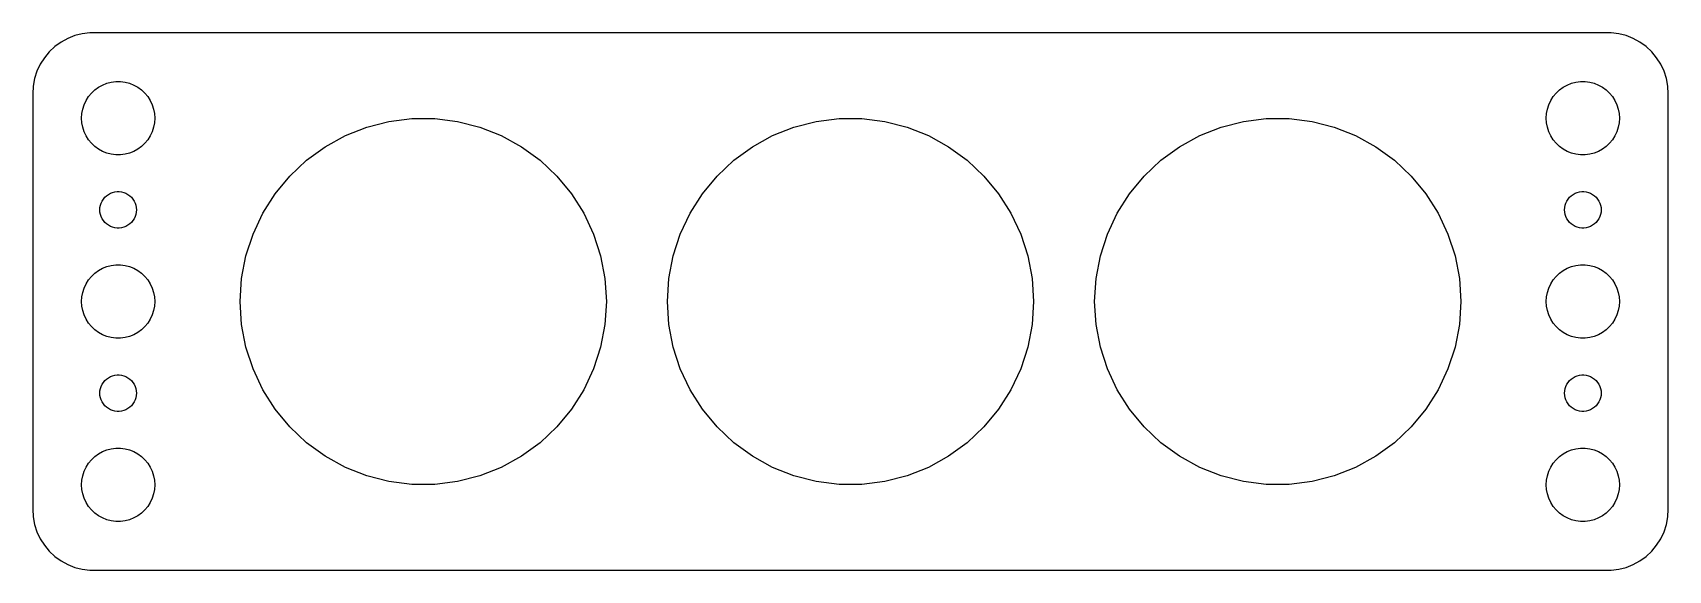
# Model space of a CAD drawing. Header units: metres. Extents: x -67 to 67, y -22 to 22.
import ezdxf

# ---------------------------------------------------------------- set-up
doc = ezdxf.new("R2010")
doc.units = ezdxf.units.M

msp = doc.modelspace()

# ---------------------------------------------------------------- linework, layer by layer
for p, q in [((-64.1289, 21.5241), (-64.6791, 21.2216)), ((-63.5451, 21.7553), (-64.1289, 21.5241)), ((-62.9369, 21.9114), (-63.5451, 21.7553)), ((-62.3139, 21.9901), (-62.9369, 21.9114)), ((62.3139, 21.9901), (-62.3139, 21.9901)), ((62.9369, 21.9114), (62.3139, 21.9901)), ((63.5451, 21.7553), (62.9369, 21.9114)), ((64.1289, 21.5241), (63.5451, 21.7553)), ((64.6791, 21.2216), (64.1289, 21.5241)), ((-65.6448, 20.4227), (-66.0451, 19.9389)), ((-65.1871, 20.8526), (-65.6448, 20.4227)), ((-64.6791, 21.2216), (-65.1871, 20.8526)), ((65.1871, 20.8526), (64.6791, 21.2216)), ((65.6448, 20.4227), (65.1871, 20.8526)), ((66.0451, 19.9389), (65.6448, 20.4227)), ((-66.6489, 18.8406), (-66.8429, 18.2434)), ((-66.3815, 19.4088), (-66.6489, 18.8406)), ((-66.0451, 19.9389), (-66.3815, 19.4088)), ((66.3815, 19.4088), (66.0451, 19.9389)), ((66.6489, 18.8406), (66.3815, 19.4088)), ((66.8429, 18.2434), (66.6489, 18.8406)), ((-66.9606, 17.6267), (-67, 17)), ((-66.8429, 18.2434), (-66.9606, 17.6267)), ((-61.9123, 17.3115), (-61.6075, 17.533)), ((-61.6075, 17.533), (-61.2773, 17.7145)), ((-61.2773, 17.7145), (-60.927, 17.8532)), ((-60.927, 17.8532), (-60.5621, 17.9469)), ((-60.5621, 17.9469), (-60.1884, 17.9941)), ((-60.1884, 17.9941), (-59.8116, 17.9941)), ((-59.8116, 17.9941), (-59.4379, 17.9469)), ((-59.4379, 17.9469), (-59.0729, 17.8532)), ((-59.0729, 17.8532), (-58.7227, 17.7145)), ((-58.7227, 17.7145), (-58.3925, 17.533)), ((-58.3925, 17.533), (-58.0877, 17.3115)), ((58.0877, 17.3115), (58.3925, 17.533)), ((58.3925, 17.533), (58.7227, 17.7145)), ((58.7227, 17.7145), (59.0729, 17.8532)), ((59.0729, 17.8532), (59.4379, 17.9469)), ((59.4379, 17.9469), (59.8116, 17.9941)), ((59.8116, 17.9941), (60.1884, 17.9941)), ((60.1884, 17.9941), (60.5621, 17.9469)), ((60.5621, 17.9469), (60.927, 17.8532)), ((60.927, 17.8532), (61.2773, 17.7145)), ((61.2773, 17.7145), (61.6075, 17.533)), ((61.6075, 17.533), (61.9123, 17.3115)), ((66.9606, 17.6267), (66.8429, 18.2434)), ((67, 17), (66.9606, 17.6267)), ((-67, 17), (-67, -17)), ((-62.9057, 15.7461), (-62.7893, 16.1044)), ((-62.7893, 16.1044), (-62.6289, 16.4453)), ((-62.6289, 16.4453), (-62.427, 16.7634)), ((-62.427, 16.7634), (-62.1869, 17.0536)), ((-62.1869, 17.0536), (-61.9123, 17.3115)), ((-58.0877, 17.3115), (-57.8131, 17.0536)), ((-57.8131, 17.0536), (-57.5729, 16.7634)), ((-57.5729, 16.7634), (-57.3711, 16.4453)), ((-57.3711, 16.4453), (-57.2107, 16.1044)), ((-57.2107, 16.1044), (-57.0942, 15.7461)), ((57.0942, 15.7461), (57.2107, 16.1044)), ((57.2107, 16.1044), (57.3711, 16.4453)), ((57.3711, 16.4453), (57.5729, 16.7634)), ((57.5729, 16.7634), (57.8131, 17.0536)), ((57.8131, 17.0536), (58.0877, 17.3115)), ((61.9123, 17.3115), (62.1869, 17.0536)), ((62.1869, 17.0536), (62.427, 16.7634)), ((62.427, 16.7634), (62.6289, 16.4453)), ((62.6289, 16.4453), (62.7893, 16.1044)), ((62.7893, 16.1044), (62.9057, 15.7461)), ((67, -17), (67, 17)), ((-63, 15), (-62.9763, 15.376)), ((-62.9763, 14.624), (-63, 15)), ((-62.9763, 15.376), (-62.9057, 15.7461)), ((-57.0942, 15.7461), (-57.0237, 15.376)), ((-57.0237, 15.376), (-57, 15)), ((-57, 15), (-57.0237, 14.624)), ((-37.8107, 14.7343), (-35.9418, 14.9704)), ((-35.9418, 14.9704), (-34.0581, 14.9704)), ((-34.0581, 14.9704), (-32.1893, 14.7343)), ((-2.81071, 14.7343), (-0.94185, 14.9704)), ((-0.94185, 14.9704), (0.94185, 14.9704)), ((0.94185, 14.9704), (2.81071, 14.7343)), ((32.1893, 14.7343), (34.0581, 14.9704)), ((34.0581, 14.9704), (35.9418, 14.9704)), ((35.9418, 14.9704), (37.8107, 14.7343)), ((57, 15), (57.0237, 15.376)), ((57.0237, 14.624), (57, 15)), ((57.0237, 15.376), (57.0942, 15.7461)), ((62.9057, 15.7461), (62.9763, 15.376)), ((62.9763, 15.376), (63, 15)), ((63, 15), (62.9763, 14.624)), ((-62.9057, 14.2539), (-62.9763, 14.624)), ((-62.7893, 13.8956), (-62.9057, 14.2539)), ((-62.6289, 13.5547), (-62.7893, 13.8956)), ((-62.427, 13.2366), (-62.6289, 13.5547)), ((-57.3711, 13.5547), (-57.5729, 13.2366)), ((-57.2107, 13.8956), (-57.3711, 13.5547)), ((-57.0942, 14.2539), (-57.2107, 13.8956)), ((-57.0237, 14.624), (-57.0942, 14.2539)), ((-43.0374, 12.6649), (-41.3867, 13.5724)), ((-41.3867, 13.5724), (-39.6353, 14.2658)), ((-39.6353, 14.2658), (-37.8107, 14.7343)), ((-32.1893, 14.7343), (-30.3647, 14.2658)), ((-30.3647, 14.2658), (-28.6133, 13.5724)), ((-28.6133, 13.5724), (-26.9626, 12.6649)), ((-8.0374, 12.6649), (-6.38669, 13.5724)), ((-6.38669, 13.5724), (-4.63525, 14.2658)), ((-4.63525, 14.2658), (-2.81071, 14.7343)), ((2.81071, 14.7343), (4.63525, 14.2658)), ((4.63525, 14.2658), (6.38669, 13.5724)), ((6.38669, 13.5724), (8.0374, 12.6649)), ((26.9626, 12.6649), (28.6133, 13.5724)), ((28.6133, 13.5724), (30.3647, 14.2658)), ((30.3647, 14.2658), (32.1893, 14.7343)), ((37.8107, 14.7343), (39.6353, 14.2658)), ((39.6353, 14.2658), (41.3867, 13.5724)), ((41.3867, 13.5724), (43.0374, 12.6649)), ((57.0942, 14.2539), (57.0237, 14.624)), ((57.2107, 13.8956), (57.0942, 14.2539)), ((57.3711, 13.5547), (57.2107, 13.8956)), ((57.5729, 13.2366), (57.3711, 13.5547)), ((62.6289, 13.5547), (62.427, 13.2366)), ((62.7893, 13.8956), (62.6289, 13.5547)), ((62.9057, 14.2539), (62.7893, 13.8956)), ((62.9763, 14.624), (62.9057, 14.2539)), ((-62.1869, 12.9464), (-62.427, 13.2366)), ((-61.9123, 12.6884), (-62.1869, 12.9464)), ((-61.6075, 12.467), (-61.9123, 12.6884)), ((-61.2773, 12.2855), (-61.6075, 12.467)), ((-60.927, 12.1468), (-61.2773, 12.2855)), ((-60.5621, 12.0531), (-60.927, 12.1468)), ((-59.0729, 12.1468), (-59.4379, 12.0531)), ((-58.7227, 12.2855), (-59.0729, 12.1468)), ((-58.3925, 12.467), (-58.7227, 12.2855)), ((-58.0877, 12.6884), (-58.3925, 12.467)), ((-57.8131, 12.9464), (-58.0877, 12.6884)), ((-57.5729, 13.2366), (-57.8131, 12.9464)), ((-44.5614, 11.5577), (-43.0374, 12.6649)), ((-26.9626, 12.6649), (-25.4386, 11.5577)), ((-9.56136, 11.5577), (-8.0374, 12.6649)), ((8.0374, 12.6649), (9.56136, 11.5577)), ((25.4386, 11.5577), (26.9626, 12.6649)), ((43.0374, 12.6649), (44.5614, 11.5577)), ((57.8131, 12.9464), (57.5729, 13.2366)), ((58.0877, 12.6884), (57.8131, 12.9464)), ((58.3925, 12.467), (58.0877, 12.6884)), ((58.7227, 12.2855), (58.3925, 12.467)), ((59.0729, 12.1468), (58.7227, 12.2855)), ((59.4379, 12.0531), (59.0729, 12.1468)), ((60.927, 12.1468), (60.5621, 12.0531)), ((61.2773, 12.2855), (60.927, 12.1468)), ((61.6075, 12.467), (61.2773, 12.2855)), ((61.9123, 12.6884), (61.6075, 12.467)), ((62.1869, 12.9464), (61.9123, 12.6884)), ((62.427, 13.2366), (62.1869, 12.9464)), ((-60.1884, 12.0059), (-60.5621, 12.0531)), ((-59.8116, 12.0059), (-60.1884, 12.0059)), ((-59.4379, 12.0531), (-59.8116, 12.0059)), ((-45.9345, 10.2682), (-44.5614, 11.5577)), ((-25.4386, 11.5577), (-24.0655, 10.2682)), ((-10.9345, 10.2682), (-9.56136, 11.5577)), ((9.56136, 11.5577), (10.9345, 10.2682)), ((24.0655, 10.2682), (25.4386, 11.5577)), ((44.5614, 11.5577), (45.9345, 10.2682)), ((59.8116, 12.0059), (59.4379, 12.0531)), ((60.1884, 12.0059), (59.8116, 12.0059)), ((60.5621, 12.0531), (60.1884, 12.0059)), ((-47.1353, 8.81677), (-45.9345, 10.2682)), ((-24.0655, 10.2682), (-22.8647, 8.81677)), ((-12.1353, 8.81677), (-10.9345, 10.2682)), ((10.9345, 10.2682), (12.1353, 8.81677)), ((22.8647, 8.81677), (24.0655, 10.2682)), ((45.9345, 10.2682), (47.1353, 8.81677)), ((-61.4529, 7.87303), (-61.3947, 8.05219)), ((-61.3947, 8.05219), (-61.3145, 8.22263)), ((-61.3145, 8.22263), (-61.2135, 8.38167)), ((-61.2135, 8.38167), (-61.0934, 8.52681)), ((-61.0934, 8.52681), (-60.9561, 8.65576)), ((-60.9561, 8.65576), (-60.8037, 8.76648)), ((-60.8037, 8.76648), (-60.6387, 8.85724)), ((-60.6387, 8.85724), (-60.4635, 8.92657)), ((-60.4635, 8.92657), (-60.2811, 8.97342)), ((-60.2811, 8.97342), (-60.0942, 8.99704)), ((-60.0942, 8.99704), (-59.9058, 8.99704)), ((-59.9058, 8.99704), (-59.7189, 8.97342)), ((-59.7189, 8.97342), (-59.5365, 8.92657)), ((-59.5365, 8.92657), (-59.3613, 8.85724)), ((-59.3613, 8.85724), (-59.1963, 8.76648)), ((-59.1963, 8.76648), (-59.0439, 8.65576)), ((-59.0439, 8.65576), (-58.9065, 8.52681)), ((-58.9065, 8.52681), (-58.7865, 8.38167)), ((-58.7865, 8.38167), (-58.6855, 8.22263)), ((-58.6855, 8.22263), (-58.6053, 8.05219)), ((-58.6053, 8.05219), (-58.5471, 7.87303)), ((-48.1446, 7.2263), (-47.1353, 8.81677)), ((-22.8647, 8.81677), (-21.8554, 7.2263)), ((-13.1446, 7.2263), (-12.1353, 8.81677)), ((12.1353, 8.81677), (13.1446, 7.2263)), ((21.8554, 7.2263), (22.8647, 8.81677)), ((47.1353, 8.81677), (48.1446, 7.2263)), ((58.5471, 7.87303), (58.6053, 8.05219)), ((58.6053, 8.05219), (58.6855, 8.22263)), ((58.6855, 8.22263), (58.7865, 8.38167)), ((58.7865, 8.38167), (58.9065, 8.52681)), ((58.9065, 8.52681), (59.0439, 8.65576)), ((59.0439, 8.65576), (59.1963, 8.76648)), ((59.1963, 8.76648), (59.3613, 8.85724)), ((59.3613, 8.85724), (59.5365, 8.92657)), ((59.5365, 8.92657), (59.7189, 8.97342)), ((59.7189, 8.97342), (59.9058, 8.99704)), ((59.9058, 8.99704), (60.0942, 8.99704)), ((60.0942, 8.99704), (60.2811, 8.97342)), ((60.2811, 8.97342), (60.4635, 8.92657)), ((60.4635, 8.92657), (60.6387, 8.85724)), ((60.6387, 8.85724), (60.8037, 8.76648)), ((60.8037, 8.76648), (60.9561, 8.65576)), ((60.9561, 8.65576), (61.0934, 8.52681)), ((61.0934, 8.52681), (61.2135, 8.38167)), ((61.2135, 8.38167), (61.3145, 8.22263)), ((61.3145, 8.22263), (61.3947, 8.05219)), ((61.3947, 8.05219), (61.4529, 7.87303)), ((-61.5, 7.5), (-61.4882, 7.68799)), ((-61.4882, 7.312), (-61.5, 7.5)), ((-61.4882, 7.68799), (-61.4529, 7.87303)), ((-61.4529, 7.12695), (-61.4882, 7.312)), ((-61.3947, 6.9478), (-61.4529, 7.12695)), ((-61.3145, 6.77736), (-61.3947, 6.9478)), ((-61.2135, 6.61832), (-61.3145, 6.77736)), ((-58.6855, 6.77736), (-58.7865, 6.61832)), ((-58.6053, 6.9478), (-58.6855, 6.77736)), ((-58.5471, 7.12695), (-58.6053, 6.9478)), ((-58.5471, 7.87303), (-58.5118, 7.68799)), ((-58.5118, 7.312), (-58.5471, 7.12695)), ((-58.5118, 7.68799), (-58.5, 7.5)), ((-58.5, 7.5), (-58.5118, 7.312)), ((-48.9466, 5.52187), (-48.1446, 7.2263)), ((-21.8554, 7.2263), (-21.0533, 5.52187)), ((-13.9466, 5.52187), (-13.1446, 7.2263)), ((13.1446, 7.2263), (13.9466, 5.52187)), ((21.0533, 5.52187), (21.8554, 7.2263)), ((48.1446, 7.2263), (48.9466, 5.52187)), ((58.5, 7.5), (58.5118, 7.68799)), ((58.5118, 7.312), (58.5, 7.5)), ((58.5118, 7.68799), (58.5471, 7.87303)), ((58.5471, 7.12695), (58.5118, 7.312)), ((58.6053, 6.9478), (58.5471, 7.12695)), ((58.6855, 6.77736), (58.6053, 6.9478)), ((58.7865, 6.61832), (58.6855, 6.77736)), ((61.3145, 6.77736), (61.2135, 6.61832)), ((61.3947, 6.9478), (61.3145, 6.77736)), ((61.4529, 7.12695), (61.3947, 6.9478)), ((61.4529, 7.87303), (61.4882, 7.68799)), ((61.4882, 7.312), (61.4529, 7.12695)), ((61.4882, 7.68799), (61.5, 7.5)), ((61.5, 7.5), (61.4882, 7.312)), ((-61.0934, 6.47318), (-61.2135, 6.61832)), ((-60.9561, 6.34422), (-61.0934, 6.47318)), ((-60.8037, 6.23351), (-60.9561, 6.34422)), ((-60.6387, 6.14275), (-60.8037, 6.23351)), ((-60.4635, 6.07341), (-60.6387, 6.14275)), ((-60.2811, 6.02657), (-60.4635, 6.07341)), ((-60.0942, 6.00294), (-60.2811, 6.02657)), ((-59.9058, 6.00294), (-60.0942, 6.00294)), ((-59.7189, 6.02657), (-59.9058, 6.00294)), ((-59.5365, 6.07341), (-59.7189, 6.02657)), ((-59.3613, 6.14275), (-59.5365, 6.07341)), ((-59.1963, 6.23351), (-59.3613, 6.14275)), ((-59.0439, 6.34422), (-59.1963, 6.23351)), ((-58.9065, 6.47318), (-59.0439, 6.34422)), ((-58.7865, 6.61832), (-58.9065, 6.47318)), ((-49.5287, 3.73035), (-48.9466, 5.52187)), ((-21.0533, 5.52187), (-20.4713, 3.73035)), ((-14.5287, 3.73035), (-13.9466, 5.52187)), ((13.9466, 5.52187), (14.5287, 3.73035)), ((20.4713, 3.73035), (21.0533, 5.52187)), ((48.9466, 5.52187), (49.5287, 3.73035)), ((58.9065, 6.47318), (58.7865, 6.61832)), ((59.0439, 6.34422), (58.9065, 6.47318)), ((59.1963, 6.23351), (59.0439, 6.34422)), ((59.3613, 6.14275), (59.1963, 6.23351)), ((59.5365, 6.07341), (59.3613, 6.14275)), ((59.7189, 6.02657), (59.5365, 6.07341)), ((59.9058, 6.00294), (59.7189, 6.02657)), ((60.0942, 6.00294), (59.9058, 6.00294)), ((60.2811, 6.02657), (60.0942, 6.00294)), ((60.4635, 6.07341), (60.2811, 6.02657)), ((60.6387, 6.14275), (60.4635, 6.07341)), ((60.8037, 6.23351), (60.6387, 6.14275)), ((60.9561, 6.34422), (60.8037, 6.23351)), ((61.0934, 6.47318), (60.9561, 6.34422)), ((61.2135, 6.61832), (61.0934, 6.47318)), ((-61.6075, 2.53297), (-61.2773, 2.71448)), ((-61.2773, 2.71448), (-60.927, 2.85316)), ((-60.927, 2.85316), (-60.5621, 2.94685)), ((-60.5621, 2.94685), (-60.1884, 2.99408)), ((-60.1884, 2.99408), (-59.8116, 2.99408)), ((-59.8116, 2.99408), (-59.4379, 2.94685)), ((-59.4379, 2.94685), (-59.0729, 2.85316)), ((-59.0729, 2.85316), (-58.7227, 2.71448)), ((-58.7227, 2.71448), (-58.3925, 2.53297)), ((-49.8817, 1.87999), (-49.5287, 3.73035)), ((-20.4713, 3.73035), (-20.1183, 1.87999)), ((-14.8817, 1.87999), (-14.5287, 3.73035)), ((14.5287, 3.73035), (14.8817, 1.87999)), ((20.1183, 1.87999), (20.4713, 3.73035)), ((49.5287, 3.73035), (49.8817, 1.87999)), ((58.3925, 2.53297), (58.7227, 2.71448)), ((58.7227, 2.71448), (59.0729, 2.85316)), ((59.0729, 2.85316), (59.4379, 2.94685)), ((59.4379, 2.94685), (59.8116, 2.99408)), ((59.8116, 2.99408), (60.1884, 2.99408)), ((60.1884, 2.99408), (60.5621, 2.94685)), ((60.5621, 2.94685), (60.927, 2.85316)), ((60.927, 2.85316), (61.2773, 2.71448)), ((61.2773, 2.71448), (61.6075, 2.53297)), ((-62.7893, 1.10437), (-62.6289, 1.44525)), ((-62.6289, 1.44525), (-62.427, 1.76335)), ((-62.427, 1.76335), (-62.1869, 2.05363)), ((-62.1869, 2.05363), (-61.9123, 2.31154)), ((-61.9123, 2.31154), (-61.6075, 2.53297)), ((-58.3925, 2.53297), (-58.0877, 2.31154)), ((-58.0877, 2.31154), (-57.8131, 2.05363)), ((-57.8131, 2.05363), (-57.5729, 1.76335)), ((-57.5729, 1.76335), (-57.3711, 1.44525)), ((-57.3711, 1.44525), (-57.2107, 1.10437)), ((-50, 0), (-49.8817, 1.87999)), ((-20.1183, 1.87999), (-20, 0)), ((-15, 0), (-14.8817, 1.87999)), ((14.8817, 1.87999), (15, 0)), ((20, 0), (20.1183, 1.87999)), ((49.8817, 1.87999), (50, 0)), ((57.2107, 1.10437), (57.3711, 1.44525)), ((57.3711, 1.44525), (57.5729, 1.76335)), ((57.5729, 1.76335), (57.8131, 2.05363)), ((57.8131, 2.05363), (58.0877, 2.31154)), ((58.0877, 2.31154), (58.3925, 2.53297)), ((61.6075, 2.53297), (61.9123, 2.31154)), ((61.9123, 2.31154), (62.1869, 2.05363)), ((62.1869, 2.05363), (62.427, 1.76335)), ((62.427, 1.76335), (62.6289, 1.44525)), ((62.6289, 1.44525), (62.7893, 1.10437)), ((-63, 0), (-62.9763, 0.37599)), ((-62.9763, -0.37599), (-63, 0)), ((-62.9763, 0.37599), (-62.9057, 0.74606)), ((-62.9057, 0.74606), (-62.7893, 1.10437)), ((-57.2107, 1.10437), (-57.0942, 0.74606)), ((-57.0942, 0.74606), (-57.0237, 0.37599)), ((-57.0237, 0.37599), (-57, 0)), ((-57, 0), (-57.0237, -0.37599)), ((-49.8817, -1.87999), (-50, 0)), ((-20, 0), (-20.1183, -1.87999)), ((-14.8817, -1.87999), (-15, 0)), ((15, 0), (14.8817, -1.87999)), ((20.1183, -1.87999), (20, 0)), ((50, 0), (49.8817, -1.87999)), ((57, 0), (57.0237, 0.37599)), ((57.0237, -0.37599), (57, 0)), ((57.0237, 0.37599), (57.0942, 0.74606)), ((57.0942, 0.74606), (57.2107, 1.10437)), ((62.7893, 1.10437), (62.9057, 0.74606)), ((62.9057, 0.74606), (62.9763, 0.37599)), ((62.9763, 0.37599), (63, 0)), ((63, 0), (62.9763, -0.37599)), ((-62.9057, -0.74606), (-62.9763, -0.37599)), ((-62.7893, -1.10437), (-62.9057, -0.74606)), ((-62.6289, -1.44525), (-62.7893, -1.10437)), ((-57.2107, -1.10437), (-57.3711, -1.44525)), ((-57.0942, -0.74606), (-57.2107, -1.10437)), ((-57.0237, -0.37599), (-57.0942, -0.74606)), ((57.0942, -0.74606), (57.0237, -0.37599)), ((57.2107, -1.10437), (57.0942, -0.74606)), ((57.3711, -1.44525), (57.2107, -1.10437)), ((62.7893, -1.10437), (62.6289, -1.44525)), ((62.9057, -0.74606), (62.7893, -1.10437)), ((62.9763, -0.37599), (62.9057, -0.74606)), ((-62.427, -1.76335), (-62.6289, -1.44525)), ((-62.1869, -2.05363), (-62.427, -1.76335)), ((-61.9123, -2.31154), (-62.1869, -2.05363)), ((-61.6075, -2.53297), (-61.9123, -2.31154)), ((-61.2773, -2.71448), (-61.6075, -2.53297)), ((-58.3925, -2.53297), (-58.7227, -2.71448)), ((-58.0877, -2.31154), (-58.3925, -2.53297)), ((-57.8131, -2.05363), (-58.0877, -2.31154)), ((-57.5729, -1.76335), (-57.8131, -2.05363)), ((-57.3711, -1.44525), (-57.5729, -1.76335)), ((-49.5287, -3.73035), (-49.8817, -1.87999)), ((-20.1183, -1.87999), (-20.4713, -3.73035)), ((-14.5287, -3.73035), (-14.8817, -1.87999)), ((14.8817, -1.87999), (14.5287, -3.73035)), ((20.4713, -3.73035), (20.1183, -1.87999)), ((49.8817, -1.87999), (49.5287, -3.73035)), ((57.5729, -1.76335), (57.3711, -1.44525)), ((57.8131, -2.05363), (57.5729, -1.76335)), ((58.0877, -2.31154), (57.8131, -2.05363)), ((58.3925, -2.53297), (58.0877, -2.31154)), ((58.7227, -2.71448), (58.3925, -2.53297)), ((61.6075, -2.53297), (61.2773, -2.71448)), ((61.9123, -2.31154), (61.6075, -2.53297)), ((62.1869, -2.05363), (61.9123, -2.31154)), ((62.427, -1.76335), (62.1869, -2.05363)), ((62.6289, -1.44525), (62.427, -1.76335)), ((-60.927, -2.85316), (-61.2773, -2.71448)), ((-60.5621, -2.94685), (-60.927, -2.85316)), ((-60.1884, -2.99408), (-60.5621, -2.94685)), ((-59.8116, -2.99408), (-60.1884, -2.99408)), ((-59.4379, -2.94685), (-59.8116, -2.99408)), ((-59.0729, -2.85316), (-59.4379, -2.94685)), ((-58.7227, -2.71448), (-59.0729, -2.85316)), ((-48.9466, -5.52187), (-49.5287, -3.73035)), ((-20.4713, -3.73035), (-21.0533, -5.52187)), ((-13.9466, -5.52187), (-14.5287, -3.73035)), ((14.5287, -3.73035), (13.9466, -5.52187)), ((21.0533, -5.52187), (20.4713, -3.73035)), ((49.5287, -3.73035), (48.9466, -5.52187)), ((59.0729, -2.85316), (58.7227, -2.71448)), ((59.4379, -2.94685), (59.0729, -2.85316)), ((59.8116, -2.99408), (59.4379, -2.94685)), ((60.1884, -2.99408), (59.8116, -2.99408)), ((60.5621, -2.94685), (60.1884, -2.99408)), ((60.927, -2.85316), (60.5621, -2.94685)), ((61.2773, -2.71448), (60.927, -2.85316)), ((-61.3145, -6.77736), (-61.2135, -6.61832)), ((-61.2135, -6.61832), (-61.0934, -6.47318)), ((-61.0934, -6.47318), (-60.9561, -6.34422)), ((-60.9561, -6.34422), (-60.8037, -6.23351)), ((-60.8037, -6.23351), (-60.6387, -6.14275)), ((-60.6387, -6.14275), (-60.4635, -6.07341)), ((-60.4635, -6.07341), (-60.2811, -6.02657)), ((-60.2811, -6.02657), (-60.0942, -6.00294)), ((-60.0942, -6.00294), (-59.9058, -6.00294)), ((-59.9058, -6.00294), (-59.7189, -6.02657)), ((-59.7189, -6.02657), (-59.5365, -6.07341)), ((-59.5365, -6.07341), (-59.3613, -6.14275)), ((-59.3613, -6.14275), (-59.1963, -6.23351)), ((-59.1963, -6.23351), (-59.0439, -6.34422)), ((-59.0439, -6.34422), (-58.9065, -6.47318)), ((-58.9065, -6.47318), (-58.7865, -6.61832)), ((-58.7865, -6.61832), (-58.6855, -6.77736)), ((-48.1446, -7.2263), (-48.9466, -5.52187)), ((-21.0533, -5.52187), (-21.8554, -7.2263)), ((-13.1446, -7.2263), (-13.9466, -5.52187)), ((13.9466, -5.52187), (13.1446, -7.2263)), ((21.8554, -7.2263), (21.0533, -5.52187)), ((48.9466, -5.52187), (48.1446, -7.2263)), ((58.6855, -6.77736), (58.7865, -6.61832)), ((58.7865, -6.61832), (58.9065, -6.47318)), ((58.9065, -6.47318), (59.0439, -6.34422)), ((59.0439, -6.34422), (59.1963, -6.23351)), ((59.1963, -6.23351), (59.3613, -6.14275)), ((59.3613, -6.14275), (59.5365, -6.07341)), ((59.5365, -6.07341), (59.7189, -6.02657)), ((59.7189, -6.02657), (59.9058, -6.00294)), ((59.9058, -6.00294), (60.0942, -6.00294)), ((60.0942, -6.00294), (60.2811, -6.02657)), ((60.2811, -6.02657), (60.4635, -6.07341)), ((60.4635, -6.07341), (60.6387, -6.14275)), ((60.6387, -6.14275), (60.8037, -6.23351)), ((60.8037, -6.23351), (60.9561, -6.34422)), ((60.9561, -6.34422), (61.0934, -6.47318)), ((61.0934, -6.47318), (61.2135, -6.61832)), ((61.2135, -6.61832), (61.3145, -6.77736)), ((-61.5, -7.5), (-61.4882, -7.312)), ((-61.4882, -7.68799), (-61.5, -7.5)), ((-61.4882, -7.312), (-61.4529, -7.12695)), ((-61.4529, -7.87303), (-61.4882, -7.68799)), ((-61.4529, -7.12695), (-61.3947, -6.9478)), ((-61.3947, -8.05219), (-61.4529, -7.87303)), ((-61.3947, -6.9478), (-61.3145, -6.77736)), ((-58.6855, -6.77736), (-58.6053, -6.9478)), ((-58.6053, -6.9478), (-58.5471, -7.12695)), ((-58.5471, -7.87303), (-58.6053, -8.05219)), ((-58.5471, -7.12695), (-58.5118, -7.312)), ((-58.5118, -7.68799), (-58.5471, -7.87303)), ((-58.5118, -7.312), (-58.5, -7.5)), ((-58.5, -7.5), (-58.5118, -7.68799)), ((-47.1353, -8.81677), (-48.1446, -7.2263)), ((-21.8554, -7.2263), (-22.8647, -8.81677)), ((-12.1353, -8.81677), (-13.1446, -7.2263)), ((13.1446, -7.2263), (12.1353, -8.81677)), ((22.8647, -8.81677), (21.8554, -7.2263)), ((48.1446, -7.2263), (47.1353, -8.81677)), ((58.5, -7.5), (58.5118, -7.312)), ((58.5118, -7.68799), (58.5, -7.5)), ((58.5118, -7.312), (58.5471, -7.12695)), ((58.5471, -7.87303), (58.5118, -7.68799)), ((58.5471, -7.12695), (58.6053, -6.9478)), ((58.6053, -8.05219), (58.5471, -7.87303)), ((58.6053, -6.9478), (58.6855, -6.77736)), ((61.3145, -6.77736), (61.3947, -6.9478)), ((61.3947, -6.9478), (61.4529, -7.12695)), ((61.4529, -7.87303), (61.3947, -8.05219)), ((61.4529, -7.12695), (61.4882, -7.312)), ((61.4882, -7.68799), (61.4529, -7.87303)), ((61.4882, -7.312), (61.5, -7.5)), ((61.5, -7.5), (61.4882, -7.68799)), ((-61.3145, -8.22263), (-61.3947, -8.05219)), ((-61.2135, -8.38167), (-61.3145, -8.22263)), ((-61.0934, -8.52681), (-61.2135, -8.38167)), ((-60.9561, -8.65576), (-61.0934, -8.52681)), ((-60.8037, -8.76648), (-60.9561, -8.65576)), ((-60.6387, -8.85724), (-60.8037, -8.76648)), ((-60.4635, -8.92657), (-60.6387, -8.85724)), ((-60.2811, -8.97342), (-60.4635, -8.92657)), ((-60.0942, -8.99704), (-60.2811, -8.97342)), ((-59.9058, -8.99704), (-60.0942, -8.99704)), ((-59.7189, -8.97342), (-59.9058, -8.99704)), ((-59.5365, -8.92657), (-59.7189, -8.97342)), ((-59.3613, -8.85724), (-59.5365, -8.92657)), ((-59.1963, -8.76648), (-59.3613, -8.85724)), ((-59.0439, -8.65576), (-59.1963, -8.76648)), ((-58.9065, -8.52681), (-59.0439, -8.65576)), ((-58.7865, -8.38167), (-58.9065, -8.52681)), ((-58.6855, -8.22263), (-58.7865, -8.38167)), ((-58.6053, -8.05219), (-58.6855, -8.22263)), ((-45.9345, -10.2682), (-47.1353, -8.81677)), ((-22.8647, -8.81677), (-24.0655, -10.2682)), ((-10.9345, -10.2682), (-12.1353, -8.81677)), ((12.1353, -8.81677), (10.9345, -10.2682)), ((24.0655, -10.2682), (22.8647, -8.81677)), ((47.1353, -8.81677), (45.9345, -10.2682)), ((58.6855, -8.22263), (58.6053, -8.05219)), ((58.7865, -8.38167), (58.6855, -8.22263)), ((58.9065, -8.52681), (58.7865, -8.38167)), ((59.0439, -8.65576), (58.9065, -8.52681)), ((59.1963, -8.76648), (59.0439, -8.65576)), ((59.3613, -8.85724), (59.1963, -8.76648)), ((59.5365, -8.92657), (59.3613, -8.85724)), ((59.7189, -8.97342), (59.5365, -8.92657)), ((59.9058, -8.99704), (59.7189, -8.97342)), ((60.0942, -8.99704), (59.9058, -8.99704)), ((60.2811, -8.97342), (60.0942, -8.99704)), ((60.4635, -8.92657), (60.2811, -8.97342)), ((60.6387, -8.85724), (60.4635, -8.92657)), ((60.8037, -8.76648), (60.6387, -8.85724)), ((60.9561, -8.65576), (60.8037, -8.76648)), ((61.0934, -8.52681), (60.9561, -8.65576)), ((61.2135, -8.38167), (61.0934, -8.52681)), ((61.3145, -8.22263), (61.2135, -8.38167)), ((61.3947, -8.05219), (61.3145, -8.22263)), ((-44.5614, -11.5577), (-45.9345, -10.2682)), ((-24.0655, -10.2682), (-25.4386, -11.5577)), ((-9.56136, -11.5577), (-10.9345, -10.2682)), ((10.9345, -10.2682), (9.56136, -11.5577)), ((25.4386, -11.5577), (24.0655, -10.2682)), ((45.9345, -10.2682), (44.5614, -11.5577)), ((-60.927, -12.1468), (-60.5621, -12.0531)), ((-60.5621, -12.0531), (-60.1884, -12.0059)), ((-60.1884, -12.0059), (-59.8116, -12.0059)), ((-59.8116, -12.0059), (-59.4379, -12.0531)), ((-59.4379, -12.0531), (-59.0729, -12.1468)), ((-43.0374, -12.6649), (-44.5614, -11.5577)), ((-25.4386, -11.5577), (-26.9626, -12.6649)), ((-8.0374, -12.6649), (-9.56136, -11.5577)), ((9.56136, -11.5577), (8.0374, -12.6649)), ((26.9626, -12.6649), (25.4386, -11.5577)), ((44.5614, -11.5577), (43.0374, -12.6649)), ((59.0729, -12.1468), (59.4379, -12.0531)), ((59.4379, -12.0531), (59.8116, -12.0059)), ((59.8116, -12.0059), (60.1884, -12.0059)), ((60.1884, -12.0059), (60.5621, -12.0531)), ((60.5621, -12.0531), (60.927, -12.1468)), ((-62.6289, -13.5547), (-62.427, -13.2366)), ((-62.427, -13.2366), (-62.1869, -12.9464)), ((-62.1869, -12.9464), (-61.9123, -12.6884)), ((-61.9123, -12.6884), (-61.6075, -12.467)), ((-61.6075, -12.467), (-61.2773, -12.2855)), ((-61.2773, -12.2855), (-60.927, -12.1468)), ((-59.0729, -12.1468), (-58.7227, -12.2855)), ((-58.7227, -12.2855), (-58.3925, -12.467)), ((-58.3925, -12.467), (-58.0877, -12.6884)), ((-58.0877, -12.6884), (-57.8131, -12.9464)), ((-57.8131, -12.9464), (-57.5729, -13.2366)), ((-57.5729, -13.2366), (-57.3711, -13.5547)), ((-41.3867, -13.5724), (-43.0374, -12.6649)), ((-26.9626, -12.6649), (-28.6133, -13.5724)), ((-6.38669, -13.5724), (-8.0374, -12.6649)), ((8.0374, -12.6649), (6.38669, -13.5724)), ((28.6133, -13.5724), (26.9626, -12.6649)), ((43.0374, -12.6649), (41.3867, -13.5724)), ((57.3711, -13.5547), (57.5729, -13.2366)), ((57.5729, -13.2366), (57.8131, -12.9464)), ((57.8131, -12.9464), (58.0877, -12.6884)), ((58.0877, -12.6884), (58.3925, -12.467)), ((58.3925, -12.467), (58.7227, -12.2855)), ((58.7227, -12.2855), (59.0729, -12.1468)), ((60.927, -12.1468), (61.2773, -12.2855)), ((61.2773, -12.2855), (61.6075, -12.467)), ((61.6075, -12.467), (61.9123, -12.6884)), ((61.9123, -12.6884), (62.1869, -12.9464)), ((62.1869, -12.9464), (62.427, -13.2366)), ((62.427, -13.2366), (62.6289, -13.5547)), ((-63, -15), (-62.9763, -14.624)), ((-62.9763, -14.624), (-62.9057, -14.2539)), ((-62.9057, -14.2539), (-62.7893, -13.8956)), ((-62.7893, -13.8956), (-62.6289, -13.5547)), ((-57.3711, -13.5547), (-57.2107, -13.8956)), ((-57.2107, -13.8956), (-57.0942, -14.2539)), ((-57.0942, -14.2539), (-57.0237, -14.624)), ((-57.0237, -14.624), (-57, -15)), ((-39.6353, -14.2658), (-41.3867, -13.5724)), ((-37.8107, -14.7343), (-39.6353, -14.2658)), ((-35.9418, -14.9704), (-37.8107, -14.7343)), ((-32.1893, -14.7343), (-34.0581, -14.9704)), ((-30.3647, -14.2658), (-32.1893, -14.7343)), ((-28.6133, -13.5724), (-30.3647, -14.2658)), ((-4.63525, -14.2658), (-6.38669, -13.5724)), ((-2.81071, -14.7343), (-4.63525, -14.2658)), ((-0.94185, -14.9704), (-2.81071, -14.7343)), ((2.81071, -14.7343), (0.94185, -14.9704)), ((4.63525, -14.2658), (2.81071, -14.7343)), ((6.38669, -13.5724), (4.63525, -14.2658)), ((30.3647, -14.2658), (28.6133, -13.5724)), ((32.1893, -14.7343), (30.3647, -14.2658)), ((34.0581, -14.9704), (32.1893, -14.7343)), ((37.8107, -14.7343), (35.9418, -14.9704)), ((39.6353, -14.2658), (37.8107, -14.7343)), ((41.3867, -13.5724), (39.6353, -14.2658)), ((57, -15), (57.0237, -14.624)), ((57.0237, -14.624), (57.0942, -14.2539)), ((57.0942, -14.2539), (57.2107, -13.8956)), ((57.2107, -13.8956), (57.3711, -13.5547)), ((62.6289, -13.5547), (62.7893, -13.8956)), ((62.7893, -13.8956), (62.9057, -14.2539)), ((62.9057, -14.2539), (62.9763, -14.624)), ((62.9763, -14.624), (63, -15)), ((-62.9763, -15.376), (-63, -15)), ((-62.9057, -15.7461), (-62.9763, -15.376)), ((-62.7893, -16.1044), (-62.9057, -15.7461)), ((-57.0942, -15.7461), (-57.2107, -16.1044)), ((-57.0237, -15.376), (-57.0942, -15.7461)), ((-57, -15), (-57.0237, -15.376)), ((-34.0581, -14.9704), (-35.9418, -14.9704)), ((0.94185, -14.9704), (-0.94185, -14.9704)), ((35.9418, -14.9704), (34.0581, -14.9704)), ((57.0237, -15.376), (57, -15)), ((57.0942, -15.7461), (57.0237, -15.376)), ((57.2107, -16.1044), (57.0942, -15.7461)), ((62.9057, -15.7461), (62.7893, -16.1044)), ((62.9763, -15.376), (62.9057, -15.7461)), ((63, -15), (62.9763, -15.376)), ((-67, -17), (-66.9606, -17.6267)), ((-62.6289, -16.4453), (-62.7893, -16.1044)), ((-62.427, -16.7634), (-62.6289, -16.4453)), ((-62.1869, -17.0536), (-62.427, -16.7634)), ((-61.9123, -17.3115), (-62.1869, -17.0536)), ((-61.6075, -17.533), (-61.9123, -17.3115)), ((-58.0877, -17.3115), (-58.3925, -17.533)), ((-57.8131, -17.0536), (-58.0877, -17.3115)), ((-57.5729, -16.7634), (-57.8131, -17.0536)), ((-57.3711, -16.4453), (-57.5729, -16.7634)), ((-57.2107, -16.1044), (-57.3711, -16.4453)), ((57.3711, -16.4453), (57.2107, -16.1044)), ((57.5729, -16.7634), (57.3711, -16.4453)), ((57.8131, -17.0536), (57.5729, -16.7634)), ((58.0877, -17.3115), (57.8131, -17.0536)), ((58.3925, -17.533), (58.0877, -17.3115)), ((61.9123, -17.3115), (61.6075, -17.533)), ((62.1869, -17.0536), (61.9123, -17.3115)), ((62.427, -16.7634), (62.1869, -17.0536)), ((62.6289, -16.4453), (62.427, -16.7634)), ((62.7893, -16.1044), (62.6289, -16.4453)), ((66.9606, -17.6267), (67, -17)), ((-66.9606, -17.6267), (-66.8429, -18.2434)), ((-66.8429, -18.2434), (-66.6489, -18.8406)), ((-61.2773, -17.7145), (-61.6075, -17.533)), ((-60.927, -17.8532), (-61.2773, -17.7145)), ((-60.5621, -17.9469), (-60.927, -17.8532)), ((-60.1884, -17.9941), (-60.5621, -17.9469)), ((-59.8116, -17.9941), (-60.1884, -17.9941)), ((-59.4379, -17.9469), (-59.8116, -17.9941)), ((-59.0729, -17.8532), (-59.4379, -17.9469)), ((-58.7227, -17.7145), (-59.0729, -17.8532)), ((-58.3925, -17.533), (-58.7227, -17.7145)), ((58.7227, -17.7145), (58.3925, -17.533)), ((59.0729, -17.8532), (58.7227, -17.7145)), ((59.4379, -17.9469), (59.0729, -17.8532)), ((59.8116, -17.9941), (59.4379, -17.9469)), ((60.1884, -17.9941), (59.8116, -17.9941)), ((60.5621, -17.9469), (60.1884, -17.9941)), ((60.927, -17.8532), (60.5621, -17.9469)), ((61.2773, -17.7145), (60.927, -17.8532)), ((61.6075, -17.533), (61.2773, -17.7145)), ((66.6489, -18.8406), (66.8429, -18.2434)), ((66.8429, -18.2434), (66.9606, -17.6267)), ((-66.6489, -18.8406), (-66.3815, -19.4088)), ((-66.3815, -19.4088), (-66.0451, -19.9389)), ((-66.0451, -19.9389), (-65.6448, -20.4227)), ((65.6448, -20.4227), (66.0451, -19.9389)), ((66.0451, -19.9389), (66.3815, -19.4088)), ((66.3815, -19.4088), (66.6489, -18.8406)), ((-65.6448, -20.4227), (-65.1871, -20.8526)), ((-65.1871, -20.8526), (-64.6791, -21.2216)), ((-64.6791, -21.2216), (-64.1289, -21.5241)), ((64.1289, -21.5241), (64.6791, -21.2216)), ((64.6791, -21.2216), (65.1871, -20.8526)), ((65.1871, -20.8526), (65.6448, -20.4227)), ((-64.1289, -21.5241), (-63.5451, -21.7553)), ((-63.5451, -21.7553), (-62.9369, -21.9114)), ((-62.9369, -21.9114), (-62.3139, -21.9901)), ((-62.3139, -21.9901), (62.3139, -21.9901)), ((62.3139, -21.9901), (62.9369, -21.9114)), ((62.9369, -21.9114), (63.5451, -21.7553)), ((63.5451, -21.7553), (64.1289, -21.5241))]:
    msp.add_line(p, q)

doc.saveas('drawing.dxf')
